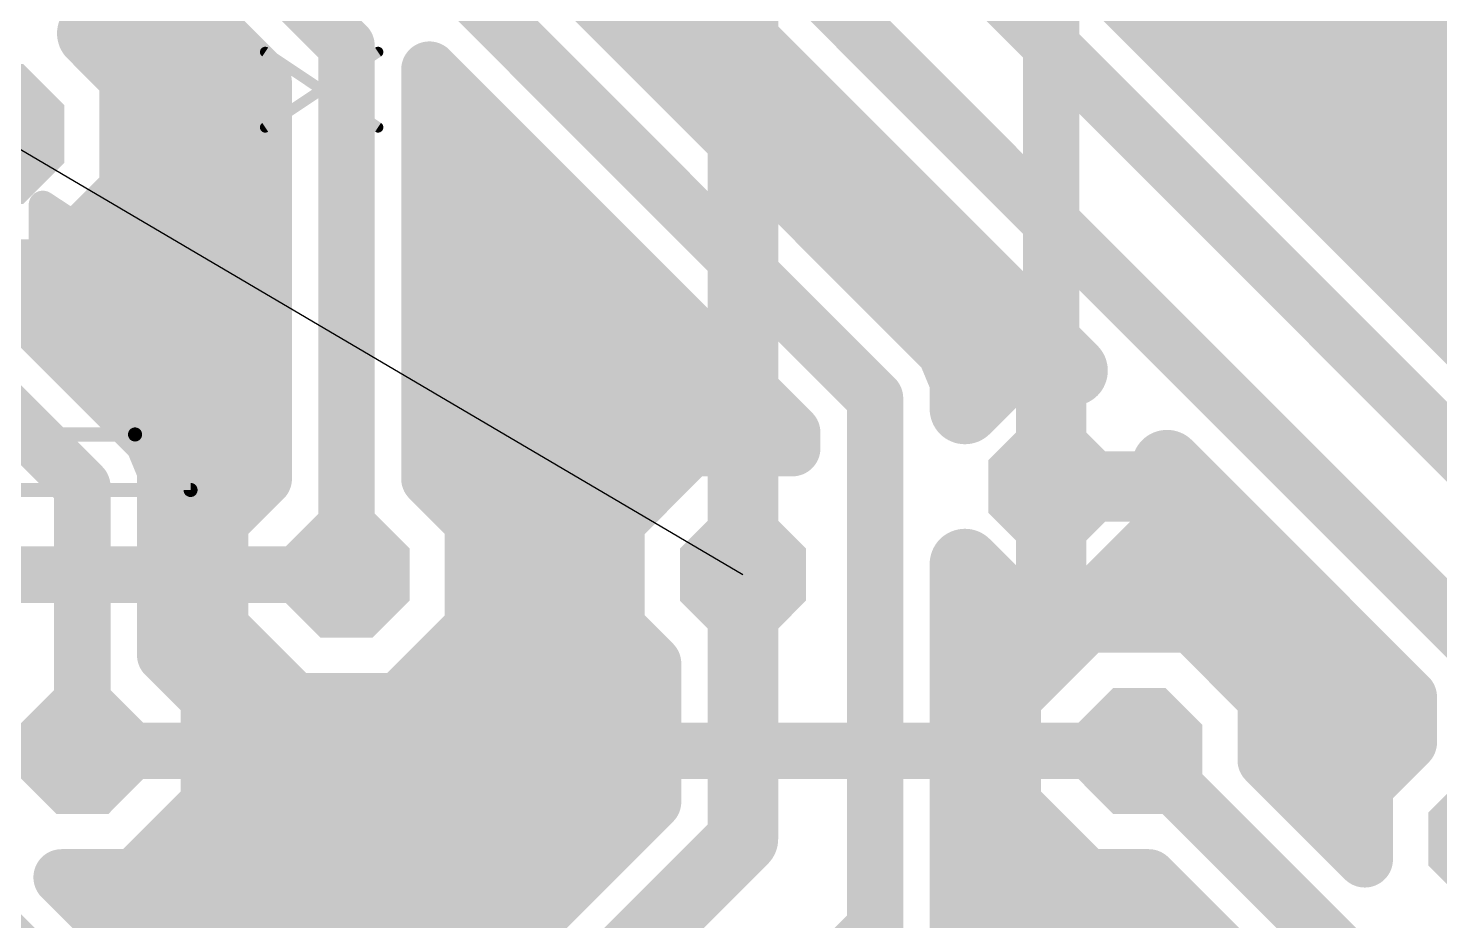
# Model space of a CAD drawing. Extents: x -2.9 to 49.9, y -3.5 to 62.6.
# Drawn here: x 17 to 37.35, y 19.14 to 32 of the extents above; entities that cross this region are included whole.
import ezdxf

# ---------------------------------------------------------------- set-up
doc = ezdxf.new("R2010")
doc.units = 0
for name, color, linetype in [('1', 22, 'CONTINUOUS'), ('16', 175, 'CONTINUOUS'), ('17', 82, 'CONTINUOUS'), ('18', 82, 'CONTINUOUS'), ('19', 53, 'CONTINUOUS'), ('21', 253, 'CONTINUOUS'), ('25', 253, 'CONTINUOUS')]:
    doc.layers.add(name, color=color, linetype=linetype)

# ---------------------------------------------------------------- blocks, each defined once
blk = doc.blocks.new('OCTAGONP')
at = {"const_width": 0.5}
blk.add_lwpolyline([(-0.25, -0.1036), (-0.25, 0.1036), (-0.1036, 0.25), (0.1036, 0.25), (0.25, 0.1036), (0.25, -0.1036), (0.1036, -0.25), (-0.1036, -0.25), (-0.25, -0.1036), (-0.25, 0.1036)], dxfattribs=at)
blk = doc.blocks.new('OCTAGONV')
at = {"const_width": 0.5}
blk.add_lwpolyline([(-0.25, -0.1036), (-0.25, 0.1036), (-0.1036, 0.25), (0.1036, 0.25), (0.25, 0.1036), (0.25, -0.1036), (0.1036, -0.25), (-0.1036, -0.25), (-0.25, -0.1036), (-0.25, 0.1036)], dxfattribs=at)

msp = doc.modelspace()

# ---------------------------------------------------------------- linework, layer by layer
at = {"layer": '1'}
for points, const_width in [([(27.305, 42.545), (27.305, 24.13)], 1.016), ([(31.75, 25.4), (31.75, 34.925)], 0.8128), ([(13.97, 24.13), (21.59, 24.13)], 0.8128), ([(17.78, 21.59), (33.02, 21.59)], 0.8128)]:
    msp.add_lwpolyline(points, dxfattribs=dict(at, const_width=const_width))
for points, const_width in [([(31.5468, 25.4, 1), (31.9532, 25.4)], 0.4064), ([(21.59, 23.9268, 1), (21.59, 24.3332)], 0.4064), ([(27.051, 24.13, 1), (27.559, 24.13)], 0.508), ([(17.78, 21.7932, 1), (17.78, 21.3868)], 0.4064), ([(33.02, 21.3868, 1), (33.02, 21.7932)], 0.4064)]:
    msp.add_lwpolyline(points, format="xyb", dxfattribs=dict(at, const_width=const_width))
at = {"layer": '16'}
for points, const_width in [([(43.18, 20.32), (20.32, 43.18)], 0.8128), ([(38.1, 22.86), (20.32, 40.64)], 0.8128), ([(19.7834, 39.3446), (32.058, 27.07)], 1.016), ([(19.8255, 39.4462), (32.0493, 27.2224)], 0.8128), ([(30.3082, 27.4038), (18.8782, 38.8338)], 1.016), ([(30.2221, 27.3462), (18.7921, 38.7762)], 0.8128), ([(29.21, 26.67), (17.78, 38.1)], 0.8128), ([(21.59, 31.75), (17.78, 35.56)], 0.8128), ([(18.28, 33.228), (20.2946, 31.2134)], 1.016), ([(43.0816, 22.2504), (32.077, 33.255)], 1.016), ([(20.32, 29.845), (17.145, 33.02)], 0.8128), ([(18.28, 32.2868), (18.28, 33.02)], 1.016), ([(18.28, 32.512), (18.996, 32.512)], 1.016), ([(25.2, 32.512), (26.616, 32.512)], 1.016), ([(32.82, 32.512), (47.168, 32.512)], 1.016), ([(33.4832, 32.2862), (33.6174, 32.6103)], 0.8128), ([(17.9228, 31.9296), (18.28, 32.2868)], 1.016), ([(33.1926, 31.9957), (33.4832, 32.2862)], 0.8128), ([(18.534, 31.3184), (17.9228, 31.9296)], 1.016), ([(43.0395, 22.1488), (33.1926, 31.9957)], 0.8128), ([(18.3564, 31.496), (20.012, 31.496)], 1.016), ([(21.59, 30.48), (21.59, 31.75)], 0.8128), ([(25.8691, 31.6992), (27.5725, 31.6992)], 0.8128), ([(26.216, 31.496), (27.632, 31.496)], 1.016), ([(33.4891, 31.6992), (47.2696, 31.6992)], 0.8128), ([(33.836, 31.496), (47.168, 31.496)], 1.016), ([(18.534, 29.6416), (18.534, 31.3184)], 1.016), ([(22.7838, 25.5135), (22.7838, 31.4079)], 0.8128), ([(22.7838, 31.4079), (28.0162, 26.1755)], 0.8128), ([(20.2946, 31.2134), (20.2946, 25.5555)], 1.016), ([(22.8854, 25.5555), (22.8854, 31.1626)], 1.016), ([(22.8854, 31.1626), (27.9146, 26.1334)], 1.016), ([(22.7838, 30.8864), (23.3053, 30.8864)], 0.8128), ([(26.6819, 30.8864), (28.3853, 30.8864)], 0.8128), ([(34.3019, 30.8864), (47.2696, 30.8864)], 0.8128), ([(18.534, 30.48), (20.2946, 30.48)], 1.016), ([(22.8854, 30.48), (23.568, 30.48)], 1.016), ([(27.232, 30.48), (28.648, 30.48)], 1.016), ([(34.852, 30.48), (47.168, 30.48)], 1.016), ([(21.59, 24.13), (21.59, 30.48)], 0.8128), ([(18.4324, 29.6837), (18.4324, 30.0443)], 0.8128), ([(18.4324, 30.0443), (19.6438, 28.8329)], 0.8128), ([(22.7838, 30.0736), (24.1181, 30.0736)], 0.8128), ([(27.4947, 30.0736), (29.1981, 30.0736)], 0.8128), ([(35.1147, 30.0736), (47.2696, 30.0736)], 0.8128), ([(17.3484, 28.456), (18.534, 29.6416)], 1.016), ([(17.3063, 28.5576), (18.4324, 29.6837)], 0.8128), ([(18.3564, 29.464), (20.2946, 29.464)], 1.016), ([(22.8854, 29.464), (24.584, 29.464)], 1.016), ([(28.248, 29.464), (29.664, 29.464)], 1.016), ([(35.868, 29.464), (47.168, 29.464)], 1.016), ([(13.97, 29.21), (17.78, 25.4)], 0.8128), ([(18.0095, 29.2608), (19.2159, 29.2608)], 0.8128), ([(22.7838, 29.2608), (24.9309, 29.2608)], 0.8128), ([(28.3075, 29.2608), (30.0109, 29.2608)], 0.8128), ([(35.9275, 29.2608), (47.2696, 29.2608)], 0.8128), ([(19.6438, 28.8329), (20.0825, 28.6512)], 0.8128), ([(18.4562, 26.4121), (16.3107, 28.5576)], 0.8128), ([(16.3107, 28.5576), (17.3063, 28.5576)], 0.8128), ([(18.5138, 26.4982), (16.556, 28.456)], 1.016), ([(16.556, 28.456), (17.3484, 28.456)], 1.016), ([(16.564, 28.448), (20.2946, 28.448)], 1.016), ([(20.0825, 28.6512), (20.3962, 28.6512)], 0.8128), ([(20.3962, 28.6512), (20.3962, 25.5135)], 0.8128), ([(22.8854, 28.448), (25.6, 28.448)], 1.016), ([(29.264, 28.448), (30.68, 28.448)], 1.016), ([(36.884, 28.448), (47.168, 28.448)], 1.016), ([(16.4203, 28.448), (20.3962, 28.448)], 0.8128), ([(22.7838, 28.448), (25.7437, 28.448)], 0.8128), ([(29.1203, 28.448), (30.8237, 28.448)], 0.8128), ([(36.7403, 28.448), (47.2696, 28.448)], 0.8128), ([(17.2331, 27.6352), (20.3962, 27.6352)], 0.8128), ([(17.58, 27.432), (20.2946, 27.432)], 1.016), ([(22.7838, 27.6352), (26.5565, 27.6352)], 0.8128), ([(22.8854, 27.432), (26.616, 27.432)], 1.016), ([(29.9331, 27.6352), (31.6365, 27.6352)], 0.8128), ([(30.28, 27.432), (31.696, 27.432)], 1.016), ([(30.5054, 26.9277), (30.3082, 27.4038)], 1.016), ([(37.5531, 27.6352), (47.2696, 27.6352)], 0.8128), ([(30.4038, 26.9075), (30.2221, 27.3462)], 0.8128), ([(30.9951, 27.2224), (30.4038, 26.6311)], 0.8128), ([(31.0583, 27.07), (30.5054, 26.5171)], 1.016), ([(31.75, 27.07), (31.0583, 27.07)], 1.016), ([(32.0493, 27.2224), (30.9951, 27.2224)], 0.8128), ([(32.058, 27.07), (31.75, 27.07)], 1.016), ([(31.75, 27.07), (31.75, 25.4)], 1.016), ([(31.75, 25.4), (31.75, 27.07)], 1.016), ([(30.5054, 26.5171), (30.5054, 26.9277)], 1.016), ([(30.4038, 26.6311), (30.4038, 26.9075)], 0.8128), ([(18.0459, 26.8224), (20.3962, 26.8224)], 0.8128), ([(22.7838, 26.8224), (27.3693, 26.8224)], 0.8128), ([(29.21, 25.4), (29.21, 26.67)], 0.8128), ([(30.4038, 26.8224), (30.5951, 26.8224)], 0.8128), ([(18.8782, 26.1338), (18.5138, 26.4982)], 1.016), ([(18.596, 26.416), (20.2946, 26.416)], 1.016), ([(22.8854, 26.416), (27.632, 26.416)], 1.016), ([(31.75, 26.416), (31.75, 26.416)], 1.016), ([(18.7921, 26.0762), (18.4562, 26.4121)], 0.8128), ([(19.0754, 25.6577), (18.8782, 26.1338)], 1.016), ([(18.9738, 25.6375), (18.7921, 26.0762)], 0.8128), ([(26.5081, 26.054), (25.381, 24.9269)], 1.016), ([(27.9146, 26.054), (26.5081, 26.054)], 1.016), ([(27.9146, 26.1334), (27.9146, 26.054)], 1.016), ([(28.0162, 26.1755), (28.0162, 25.9524)], 0.8128), ([(18.8197, 26.0096), (20.3962, 26.0096)], 0.8128), ([(22.7838, 26.0096), (28.0162, 26.0096)], 0.8128), ([(26.5501, 25.9524), (25.4826, 24.8849)], 0.8128), ([(28.0162, 25.9524), (26.5501, 25.9524)], 0.8128), ([(19.0754, 23.0155), (19.0754, 25.6577)], 1.016), ([(20.2946, 25.5555), (19.666, 24.9269)], 1.016), ([(23.514, 24.9269), (22.8854, 25.5555)], 1.016), ([(33.42, 25.4), (33.42, 25.708)], 1.016), ([(33.42, 25.708), (36.8046, 22.3234)], 1.016), ([(33.5724, 24.6451), (33.5724, 25.6993)], 0.8128), ([(33.5724, 25.6993), (36.9062, 22.3655)], 0.8128), ([(18.9738, 22.9735), (18.9738, 25.6375)], 0.8128), ([(19.0754, 25.4), (20.1391, 25.4)], 1.016), ([(20.3962, 25.5135), (19.7676, 24.8849)], 0.8128), ([(23.4124, 24.8849), (22.7838, 25.5135)], 0.8128), ([(23.0409, 25.4), (25.8541, 25.4)], 1.016), ([(31.75, 25.4), (31.75, 25.4)], 1.016), ([(31.75, 23.73), (31.75, 25.4)], 1.016), ([(31.75, 25.4), (31.75, 25.4)], 1.016), ([(31.75, 25.4), (31.75, 23.73)], 1.016), ([(33.42, 25.4), (31.75, 25.4)], 1.016), ([(31.75, 25.4), (31.75, 25.4)], 1.016), ([(31.75, 25.4), (33.42, 25.4)], 1.016), ([(31.75, 25.4), (33.728, 25.4)], 1.016), ([(33.42, 24.7083), (33.42, 25.4)], 1.016), ([(17.78, 25.4), (17.78, 21.59)], 0.8128), ([(29.21, 19.05), (29.21, 25.4)], 0.8128), ([(18.9738, 25.1968), (20.0795, 25.1968)], 0.8128), ([(23.1005, 25.1968), (25.7945, 25.1968)], 0.8128), ([(33.5724, 25.1968), (34.0749, 25.1968)], 0.8128), ([(19.666, 24.9269), (19.666, 23.3331)], 1.016), ([(19.7676, 24.8849), (19.7676, 23.3751)], 0.8128), ([(23.514, 23.3331), (23.514, 24.9269)], 1.016), ([(23.4124, 23.3751), (23.4124, 24.8849)], 0.8128), ([(25.381, 24.9269), (25.381, 23.3331)], 1.016), ([(25.4826, 24.8849), (25.4826, 23.3751)], 0.8128), ([(32.4417, 23.73), (33.42, 24.7083)], 1.016), ([(32.5049, 23.5776), (33.5724, 24.6451)], 0.8128), ([(19.0754, 24.384), (19.666, 24.384)], 1.016), ([(23.514, 24.384), (25.381, 24.384)], 1.016), ([(31.75, 24.384), (31.75, 24.384)], 1.016), ([(33.0957, 24.384), (34.744, 24.384)], 1.016), ([(18.9738, 24.384), (19.7676, 24.384)], 0.8128), ([(23.4124, 24.384), (25.4826, 24.384)], 0.8128), ([(27.305, 24.13), (27.305, 20.32)], 1.016), ([(30.5054, 18.7923), (30.5054, 24.2829)], 1.016), ([(30.5054, 24.2829), (31.0583, 23.73)], 1.016), ([(33.3113, 24.384), (34.8877, 24.384)], 0.8128), ([(30.4038, 18.8125), (30.4038, 24.1689)], 0.8128), ([(30.4038, 24.1689), (30.9951, 23.5776)], 0.8128), ([(31.0583, 23.73), (31.75, 23.73)], 1.016), ([(31.75, 23.73), (32.4417, 23.73)], 1.016), ([(32.2231, 23.514), (31.096, 22.3869)], 1.016), ([(33.8169, 23.514), (32.2231, 23.514)], 1.016), ([(34.944, 22.3869), (33.8169, 23.514)], 1.016), ([(18.9738, 23.5712), (19.7676, 23.5712)], 0.8128), ([(19.0754, 23.368), (19.666, 23.368)], 1.016), ([(19.666, 23.3331), (20.7931, 22.206)], 1.016), ([(22.3869, 22.206), (23.514, 23.3331)], 1.016), ([(23.4124, 23.5712), (25.4826, 23.5712)], 0.8128), ([(23.514, 23.368), (25.381, 23.368)], 1.016), ([(25.381, 23.3331), (25.908, 22.8061)], 1.016), ([(30.4038, 23.5712), (35.7005, 23.5712)], 0.8128), ([(30.5054, 23.368), (32.0771, 23.368)], 1.016), ([(30.9951, 23.5776), (32.5049, 23.5776)], 0.8128), ([(32.2651, 23.4124), (31.1976, 22.3449)], 0.8128), ([(33.7749, 23.4124), (32.2651, 23.4124)], 0.8128), ([(34.8424, 22.3449), (33.7749, 23.4124)], 0.8128), ([(33.9629, 23.368), (35.76, 23.368)], 1.016), ([(19.7676, 23.3751), (20.8351, 22.3076)], 0.8128), ([(22.3449, 22.3076), (23.4124, 23.3751)], 0.8128), ([(25.4826, 23.3751), (26.0096, 22.8481)], 0.8128), ([(19.704, 22.3869), (19.0754, 23.0155)], 1.016), ([(19.6024, 22.3449), (18.9738, 22.9735)], 0.8128), ([(25.908, 22.8061), (25.908, 20.8987)], 1.016), ([(26.0096, 22.8481), (26.0096, 20.8566)], 0.8128), ([(19.1889, 22.7584), (20.3843, 22.7584)], 0.8128), ([(22.7957, 22.7584), (26.0096, 22.7584)], 0.8128), ([(30.4038, 22.7584), (31.6111, 22.7584)], 0.8128), ([(34.4289, 22.7584), (36.5133, 22.7584)], 0.8128), ([(19.704, 20.7931), (19.704, 22.3869)], 1.016), ([(19.704, 22.352), (20.6471, 22.352)], 1.016), ([(22.5329, 22.352), (25.908, 22.352)], 1.016), ([(30.5054, 22.352), (31.096, 22.352)], 1.016), ([(31.096, 22.3869), (31.096, 20.7931)], 1.016), ([(34.944, 21.498), (34.944, 22.3869)], 1.016), ([(34.944, 22.352), (36.776, 22.352)], 1.016), ([(36.8046, 22.3234), (36.8046, 21.7546)], 1.016), ([(19.6024, 20.8351), (19.6024, 22.3449)], 0.8128), ([(20.7931, 22.206), (22.3869, 22.206)], 1.016), ([(20.8351, 22.3076), (22.3449, 22.3076)], 0.8128), ([(31.1976, 22.3449), (31.1976, 20.8351)], 0.8128), ([(34.8424, 21.4559), (34.8424, 22.3449)], 0.8128), ([(36.9062, 22.3655), (36.9062, 21.7125)], 0.8128), ([(19.6024, 21.9456), (26.0096, 21.9456)], 0.8128), ([(30.4038, 21.9456), (31.1976, 21.9456)], 0.8128), ([(34.8424, 21.9456), (36.9062, 21.9456)], 0.8128), ([(36.8046, 21.7546), (36.1696, 21.1196)], 1.016), ([(33.02, 21.59), (38.1, 16.51)], 0.8128), ([(36.1696, 20.2724), (34.944, 21.498)], 1.016), ([(36.9062, 21.7125), (36.2712, 21.0775)], 0.8128), ([(19.704, 21.336), (25.908, 21.336)], 1.016), ([(30.5054, 21.336), (31.096, 21.336)], 1.016), ([(36.2712, 20.0271), (34.8424, 21.4559)], 0.8128), ([(35.106, 21.336), (36.386, 21.336)], 1.016), ([(36.1696, 21.1196), (36.1696, 20.2724)], 1.016), ([(19.6024, 21.1328), (26.0096, 21.1328)], 0.8128), ([(25.908, 20.8987), (22.9163, 17.907)], 1.016), ([(30.4038, 21.1328), (31.1976, 21.1328)], 0.8128), ([(35.1655, 21.1328), (36.3265, 21.1328)], 0.8128), ([(36.2712, 21.0775), (36.2712, 20.0271)], 0.8128), ([(18.5769, 19.666), (19.704, 20.7931)], 1.016), ([(18.5349, 19.7676), (19.6024, 20.8351)], 0.8128), ([(26.0096, 20.8566), (22.9584, 17.8054)], 0.8128), ([(31.096, 20.7931), (32.2231, 19.666)], 1.016), ([(31.1976, 20.8351), (32.2651, 19.7676)], 0.8128), ([(19.2309, 20.32), (25.3293, 20.32)], 1.016), ([(27.305, 20.32), (22.86, 15.875)], 1.016), ([(30.5054, 20.32), (31.5691, 20.32)], 1.016), ([(36.122, 20.32), (36.1696, 20.32)], 1.016), ([(17.78, 17.78), (15.24, 20.32)], 0.8128), ([(19.0873, 20.32), (25.473, 20.32)], 0.8128), ([(30.4038, 20.32), (31.7127, 20.32)], 0.8128), ([(35.9783, 20.32), (36.2712, 20.32)], 0.8128), ([(18.7921, 18.4562), (17.4807, 19.7676)], 0.8128), ([(17.4807, 19.7676), (18.5349, 19.7676)], 0.8128), ([(18.5138, 18.8782), (17.726, 19.666)], 1.016), ([(17.726, 19.666), (18.5769, 19.666)], 1.016), ([(32.2231, 19.666), (33.112, 19.666)], 1.016), ([(32.2651, 19.7676), (33.1541, 19.7676)], 0.8128), ([(33.112, 19.666), (36.1962, 16.5818)], 1.016), ([(33.1541, 19.7676), (36.3399, 16.5818)], 0.8128), ([(17.7411, 19.5072), (24.6602, 19.5072)], 0.8128), ([(18.088, 19.304), (24.3133, 19.304)], 1.016), ([(30.4038, 19.5072), (33.4145, 19.5072)], 0.8128), ([(30.5054, 19.304), (33.474, 19.304)], 1.016), ([(18.8782, 18.5138), (18.5138, 18.8782)], 1.016), ([(18.5138, 18.8782), (18.5138, 18.8782)], 1.016), ([(27.305, 17.145), (29.21, 19.05)], 0.8128), ([(30.3082, 18.3162), (30.5054, 18.7923)], 1.016), ([(30.2221, 18.3738), (30.4038, 18.8125)], 0.8128)]:
    msp.add_lwpolyline(points, dxfattribs=dict(at, const_width=const_width))
for points, const_width in [([(18.28, 32.766, 1), (18.28, 32.258)], 0.508), ([(18.996, 32.258, 1), (18.996, 32.766)], 0.508), ([(25.2, 32.766, 1), (25.2, 32.258)], 0.508), ([(26.616, 32.258, 1), (26.616, 32.766)], 0.508), ([(32.82, 32.766, 1), (32.82, 32.258)], 0.508), ([(18.4596, 32.1072, 1), (18.1004, 32.4664)], 0.508), ([(33.2955, 32.364, 1), (33.6709, 32.2085)], 0.4064), ([(33.6269, 32.1425, 1), (33.3395, 32.4299)], 0.4064), ([(18.1024, 32.1092, 1), (17.7432, 31.75)], 0.508), ([(17.7432, 32.1092, 1), (18.1024, 31.75)], 0.508), ([(18.026, 32.2868, 1), (18.534, 32.2868)], 0.508), ([(33.3363, 32.1393, 1), (33.0489, 31.852)], 0.4064), ([(33.0489, 32.1393, 1), (33.3363, 31.852)], 0.4064), ([(18.3564, 31.75, 1), (18.3564, 31.242)], 0.508), ([(20.012, 31.242, 1), (20.012, 31.75)], 0.508), ([(21.7932, 31.75, 1), (21.3868, 31.75)], 0.4064), ([(21.4463, 31.6063, 1), (21.7337, 31.8937)], 0.4064), ([(25.8691, 31.9024, 1), (25.8691, 31.496)], 0.4064), ([(26.216, 31.75, 1), (26.216, 31.242)], 0.508), ([(27.5725, 31.496, 1), (27.5725, 31.9024)], 0.4064), ([(27.632, 31.242, 1), (27.632, 31.75)], 0.508), ([(33.4891, 31.9024, 1), (33.4891, 31.496)], 0.4064), ([(33.836, 31.75, 1), (33.836, 31.242)], 0.508), ([(18.788, 31.3184, 1), (18.28, 31.3184)], 0.508), ([(18.3544, 31.1388, 1), (18.7136, 31.498)], 0.508), ([(22.987, 31.4079, 1), (22.5806, 31.4079)], 0.4064), ([(22.9275, 31.5516, 1), (22.6401, 31.2642)], 0.4064), ([(20.5486, 31.2134, 1), (20.0406, 31.2134)], 0.508), ([(20.115, 31.0338, 1), (20.4742, 31.393)], 0.508), ([(23.1394, 31.1626, 1), (22.6314, 31.1626)], 0.508), ([(23.065, 31.3422, 1), (22.7058, 30.983)], 0.508), ([(22.7838, 31.0896, 1), (22.7838, 30.6832)], 0.4064), ([(23.3053, 30.6832, 1), (23.3053, 31.0896)], 0.4064), ([(26.6819, 31.0896, 1), (26.6819, 30.6832)], 0.4064), ([(28.3853, 30.6832, 1), (28.3853, 31.0896)], 0.4064), ([(34.3019, 31.0896, 1), (34.3019, 30.6832)], 0.4064), ([(18.534, 30.734, 1), (18.534, 30.226)], 0.508), ([(20.2946, 30.226, 1), (20.2946, 30.734)], 0.508), ([(22.8854, 30.734, 1), (22.8854, 30.226)], 0.508), ([(23.568, 30.226, 1), (23.568, 30.734)], 0.508), ([(27.232, 30.734, 1), (27.232, 30.226)], 0.508), ([(28.648, 30.226, 1), (28.648, 30.734)], 0.508), ([(34.852, 30.734, 1), (34.852, 30.226)], 0.508), ([(21.7932, 30.48, 1), (21.3868, 30.48)], 0.4064), ([(21.3868, 30.48, 1), (21.7932, 30.48)], 0.4064), ([(18.6356, 30.0443, 1), (18.2292, 30.0443)], 0.4064), ([(18.5761, 30.188, 1), (18.2887, 29.9006)], 0.4064), ([(22.7838, 30.2768, 1), (22.7838, 29.8704)], 0.4064), ([(24.1181, 29.8704, 1), (24.1181, 30.2768)], 0.4064), ([(27.4947, 30.2768, 1), (27.4947, 29.8704)], 0.4064), ([(29.1981, 29.8704, 1), (29.1981, 30.2768)], 0.4064), ([(35.1147, 30.2768, 1), (35.1147, 29.8704)], 0.4064), ([(18.7136, 29.462, 1), (18.3544, 29.8212)], 0.508), ([(20.1763, 29.7013, 1), (20.4637, 29.9887)], 0.4064), ([(18.3564, 29.718, 1), (18.3564, 29.21)], 0.508), ([(18.5761, 29.54, 1), (18.2887, 29.8274)], 0.4064), ([(20.2946, 29.21, 1), (20.2946, 29.718)], 0.508), ([(22.8854, 29.718, 1), (22.8854, 29.21)], 0.508), ([(24.584, 29.21, 1), (24.584, 29.718)], 0.508), ([(28.248, 29.718, 1), (28.248, 29.21)], 0.508), ([(29.664, 29.21, 1), (29.664, 29.718)], 0.508), ([(35.868, 29.718, 1), (35.868, 29.21)], 0.508), ([(18.28, 29.6416, 1), (18.788, 29.6416)], 0.508), ([(18.2292, 29.6837, 1), (18.6356, 29.6837)], 0.4064), ([(18.0095, 29.464, 1), (18.0095, 29.0576)], 0.4064), ([(19.2159, 29.0576, 1), (19.2159, 29.464)], 0.4064), ([(22.7838, 29.464, 1), (22.7838, 29.0576)], 0.4064), ([(24.9309, 29.0576, 1), (24.9309, 29.464)], 0.4064), ([(28.3075, 29.464, 1), (28.3075, 29.0576)], 0.4064), ([(30.0109, 29.0576, 1), (30.0109, 29.464)], 0.4064), ([(35.9275, 29.464, 1), (35.9275, 29.0576)], 0.4064), ([(19.7215, 29.0207, 1), (19.566, 28.6452)], 0.4064), ([(19.5001, 28.6893, 1), (19.7874, 28.9766)], 0.4064), ([(17.1626, 28.7013, 1), (17.45, 28.4139)], 0.4064), ([(17.3484, 28.202, 1), (17.3484, 28.71)], 0.508), ([(17.3063, 28.3544, 1), (17.3063, 28.7608)], 0.4064), ([(20.0825, 28.8544, 1), (20.0825, 28.448)], 0.4064), ([(20.0048, 28.4635, 1), (20.1603, 28.8389)], 0.4064), ([(20.5994, 28.6512, 1), (20.193, 28.6512)], 0.4064), ([(20.2946, 28.194, 1), (20.2946, 28.702)], 0.508), ([(20.3962, 28.448, 1), (20.3962, 28.8544)], 0.4064), ([(22.8854, 28.702, 1), (22.8854, 28.194)], 0.508), ([(25.6, 28.194, 1), (25.6, 28.702)], 0.508), ([(29.264, 28.702, 1), (29.264, 28.194)], 0.508), ([(30.68, 28.194, 1), (30.68, 28.702)], 0.508), ([(36.884, 28.702, 1), (36.884, 28.194)], 0.508), ([(17.1688, 28.6356, 1), (17.528, 28.2764)], 0.508), ([(20.3962, 28.2448, 1), (20.3962, 28.6512)], 0.4064), ([(22.7838, 28.6512, 1), (22.7838, 28.2448)], 0.4064), ([(25.7437, 28.2448, 1), (25.7437, 28.6512)], 0.4064), ([(29.1203, 28.6512, 1), (29.1203, 28.2448)], 0.4064), ([(30.8237, 28.2448, 1), (30.8237, 28.6512)], 0.4064), ([(36.7403, 28.6512, 1), (36.7403, 28.2448)], 0.4064), ([(17.2331, 27.8384, 1), (17.2331, 27.432)], 0.4064), ([(17.58, 27.686, 1), (17.58, 27.178)], 0.508), ([(20.2946, 27.178, 1), (20.2946, 27.686)], 0.508), ([(20.3962, 27.432, 1), (20.3962, 27.8384)], 0.4064), ([(22.7838, 27.8384, 1), (22.7838, 27.432)], 0.4064), ([(22.8854, 27.686, 1), (22.8854, 27.178)], 0.508), ([(26.5565, 27.432, 1), (26.5565, 27.8384)], 0.4064), ([(26.616, 27.178, 1), (26.616, 27.686)], 0.508), ([(29.9331, 27.8384, 1), (29.9331, 27.432)], 0.4064), ([(30.28, 27.686, 1), (30.28, 27.178)], 0.508), ([(30.5428, 27.501, 1), (30.0735, 27.3066)], 0.508), ([(31.6365, 27.432, 1), (31.6365, 27.8384)], 0.4064), ([(31.696, 27.178, 1), (31.696, 27.686)], 0.508), ([(37.5531, 27.8384, 1), (37.5531, 27.432)], 0.4064), ([(30.4098, 27.424, 1), (30.0343, 27.2685)], 0.4064), ([(30.1286, 27.2242, 1), (30.4878, 27.5834)], 0.508), ([(30.0784, 27.2025, 1), (30.3657, 27.4899)], 0.4064), ([(31.0583, 27.324, 1), (31.0583, 26.816)], 0.508), ([(30.9951, 27.4256, 1), (30.9951, 27.0192)], 0.4064), ([(31.2379, 26.8904, 1), (30.8787, 27.2496)], 0.508), ([(31.1388, 27.0787, 1), (30.8515, 27.3661)], 0.4064), ([(31.75, 27.324, 1), (31.75, 26.816)], 0.508), ([(32.004, 27.07, 1), (31.496, 27.07)], 0.508), ([(32.004, 27.07, 1), (31.496, 27.07)], 0.508), ([(31.75, 26.816, 1), (31.75, 27.324)], 0.508), ([(31.8784, 26.8904, 1), (32.2376, 27.2496)], 0.508), ([(31.9056, 27.0787, 1), (32.193, 27.3661)], 0.4064), ([(32.058, 26.816, 1), (32.058, 27.324)], 0.508), ([(32.0493, 27.0192, 1), (32.0493, 27.4256)], 0.4064), ([(30.7594, 26.9277, 1), (30.2514, 26.9277)], 0.508), ([(30.607, 26.9075, 1), (30.2006, 26.9075)], 0.4064), ([(30.2707, 26.8305, 1), (30.7401, 27.0249)], 0.508), ([(18.0459, 27.0256, 1), (18.0459, 26.6192)], 0.4064), ([(20.3962, 26.6192, 1), (20.3962, 27.0256)], 0.4064), ([(22.7838, 27.0256, 1), (22.7838, 26.6192)], 0.4064), ([(27.3693, 26.6192, 1), (27.3693, 27.0256)], 0.4064), ([(29.4132, 26.67, 1), (29.0068, 26.67)], 0.4064), ([(30.4038, 27.0256, 1), (30.4038, 26.6192)], 0.4064), ([(30.2161, 26.8297, 1), (30.5915, 26.9852)], 0.4064), ([(30.5951, 26.6192, 1), (30.5951, 27.0256)], 0.4064), ([(18.6934, 26.6778, 1), (18.3342, 26.3186)], 0.508), ([(18.3342, 26.3186, 1), (18.6934, 26.6778)], 0.508), ([(18.596, 26.67, 1), (18.596, 26.162)], 0.508), ([(20.2946, 26.162, 1), (20.2946, 26.67)], 0.508), ([(22.8854, 26.67, 1), (22.8854, 26.162)], 0.508), ([(27.632, 26.162, 1), (27.632, 26.67)], 0.508), ([(29.0663, 26.5263, 1), (29.3537, 26.8137)], 0.4064), ([(30.2601, 26.7747, 1), (30.5475, 26.4874)], 0.4064), ([(30.3258, 26.6967, 1), (30.685, 26.3375)], 0.508), ([(31.75, 26.67, 1), (31.75, 26.162)], 0.508), ([(31.75, 26.162, 1), (31.75, 26.67)], 0.508), ([(18.5999, 26.5557, 1), (18.3125, 26.2684)], 0.4064), ([(18.3125, 26.2684, 1), (18.5999, 26.5557)], 0.4064), ([(30.2006, 26.6311, 1), (30.607, 26.6311)], 0.4064), ([(30.2514, 26.5171, 1), (30.7594, 26.5171)], 0.508), ([(19.1128, 26.231, 1), (18.6435, 26.0366)], 0.508), ([(18.9798, 26.154, 1), (18.6043, 25.9985)], 0.4064), ([(18.6986, 25.9542, 1), (19.0578, 26.3134)], 0.508), ([(26.5081, 26.308, 1), (26.5081, 25.8)], 0.508), ([(26.6877, 25.8744, 1), (26.3284, 26.2336)], 0.508), ([(28.1686, 26.1334, 1), (27.6606, 26.1334)], 0.508), ([(27.735, 25.9538, 1), (28.0942, 26.313)], 0.508), ([(28.2194, 26.1755, 1), (27.813, 26.1755)], 0.4064), ([(27.9146, 25.8, 1), (27.9146, 26.308)], 0.508), ([(27.8725, 26.0318, 1), (28.1599, 26.3192)], 0.4064), ([(18.8197, 26.2128, 1), (18.8197, 25.8064)], 0.4064), ([(18.6484, 25.9325, 1), (18.9357, 26.2199)], 0.4064), ([(20.3962, 25.8064, 1), (20.3962, 26.2128)], 0.4064), ([(22.7838, 26.2128, 1), (22.7838, 25.8064)], 0.4064), ([(26.5501, 26.1556, 1), (26.5501, 25.7492)], 0.4064), ([(26.6938, 25.8087, 1), (26.4065, 26.0961)], 0.4064), ([(27.6606, 26.054, 1), (28.1686, 26.054)], 0.508), ([(28.0162, 25.8064, 1), (28.0162, 26.2128)], 0.4064), ([(28.0162, 25.7492, 1), (28.0162, 26.1556)], 0.4064), ([(19.3294, 25.6577, 1), (18.8214, 25.6577)], 0.508), ([(20.4742, 25.3759, 1), (20.115, 25.7351)], 0.508), ([(23.065, 25.7351, 1), (22.7058, 25.3759)], 0.508), ([(27.813, 25.9524, 1), (28.2194, 25.9524)], 0.4064), ([(33.674, 25.708, 1), (33.166, 25.708)], 0.508), ([(33.5996, 25.8876, 1), (33.2404, 25.5284)], 0.508), ([(33.7756, 25.6993, 1), (33.3692, 25.6993)], 0.4064), ([(33.7161, 25.843, 1), (33.4287, 25.5556)], 0.4064), ([(19.177, 25.6375, 1), (18.7706, 25.6375)], 0.4064), ([(19.0754, 25.654, 1), (19.0754, 25.146)], 0.508), ([(18.7861, 25.5597, 1), (19.1615, 25.7152)], 0.4064), ([(18.8407, 25.5605, 1), (19.3101, 25.7549)], 0.508), ([(20.1391, 25.146, 1), (20.1391, 25.654)], 0.508), ([(20.5399, 25.3698, 1), (20.2525, 25.6571)], 0.4064), ([(22.9275, 25.6571, 1), (22.6401, 25.3698)], 0.4064), ([(23.0409, 25.654, 1), (23.0409, 25.146)], 0.508), ([(25.8541, 25.146, 1), (25.8541, 25.654)], 0.508), ([(31.75, 25.654, 1), (31.75, 25.146)], 0.508), ([(32.004, 25.4, 1), (31.496, 25.4)], 0.508), ([(31.75, 25.654, 1), (31.75, 25.146)], 0.508), ([(32.004, 25.4, 1), (31.496, 25.4)], 0.508), ([(31.75, 25.654, 1), (31.75, 25.146)], 0.508), ([(32.004, 25.4, 1), (31.496, 25.4)], 0.508), ([(31.75, 25.654, 1), (31.75, 25.146)], 0.508), ([(31.75, 25.654, 1), (31.75, 25.146)], 0.508), ([(31.75, 25.146, 1), (31.75, 25.654)], 0.508), ([(31.75, 25.146, 1), (31.75, 25.654)], 0.508), ([(33.674, 25.4, 1), (33.166, 25.4)], 0.508), ([(33.42, 25.146, 1), (33.42, 25.654)], 0.508), ([(33.42, 25.146, 1), (33.42, 25.654)], 0.508), ([(33.728, 25.146, 1), (33.728, 25.654)], 0.508), ([(17.9832, 25.4, 1), (17.5768, 25.4)], 0.4064), ([(17.6363, 25.2563, 1), (17.9237, 25.5437)], 0.4064), ([(20.0406, 25.5555, 1), (20.5486, 25.5555)], 0.508), ([(20.193, 25.5135, 1), (20.5994, 25.5135)], 0.4064), ([(22.6314, 25.5555, 1), (23.1394, 25.5555)], 0.508), ([(22.5806, 25.5135, 1), (22.987, 25.5135)], 0.4064), ([(29.4132, 25.4, 1), (29.0068, 25.4)], 0.4064), ([(31.496, 25.4, 1), (32.004, 25.4)], 0.508), ([(31.496, 25.4, 1), (32.004, 25.4)], 0.508), ([(31.496, 25.4, 1), (32.004, 25.4)], 0.508), ([(33.166, 25.4, 1), (33.674, 25.4)], 0.508), ([(18.9738, 25.4, 1), (18.9738, 24.9936)], 0.4064), ([(20.0795, 24.9936, 1), (20.0795, 25.4)], 0.4064), ([(23.1005, 25.4, 1), (23.1005, 24.9936)], 0.4064), ([(25.7945, 24.9936, 1), (25.7945, 25.4)], 0.4064), ([(29.0068, 25.4, 1), (29.4132, 25.4)], 0.4064), ([(33.5724, 25.4, 1), (33.5724, 24.9936)], 0.4064), ([(34.0749, 24.9936, 1), (34.0749, 25.4)], 0.4064), ([(19.92, 24.9269, 1), (19.412, 24.9269)], 0.508), ([(19.4864, 25.1065, 1), (19.8456, 24.7473)], 0.508), ([(19.9708, 24.8849, 1), (19.5644, 24.8849)], 0.4064), ([(23.768, 24.9269, 1), (23.26, 24.9269)], 0.508), ([(23.6156, 24.8849, 1), (23.2092, 24.8849)], 0.4064), ([(23.3344, 24.7473, 1), (23.6936, 25.1065)], 0.508), ([(25.635, 24.9269, 1), (25.127, 24.9269)], 0.508), ([(25.2014, 25.1065, 1), (25.5606, 24.7473)], 0.508), ([(25.6858, 24.8849, 1), (25.2794, 24.8849)], 0.4064), ([(19.6239, 25.0285, 1), (19.9113, 24.7412)], 0.4064), ([(23.2687, 24.7412, 1), (23.5561, 25.0285)], 0.4064), ([(25.3389, 25.0285, 1), (25.6263, 24.7412)], 0.4064), ([(33.5996, 24.5287, 1), (33.2404, 24.8879)], 0.508), ([(33.7161, 24.5015, 1), (33.4287, 24.7888)], 0.4064), ([(19.0754, 24.638, 1), (19.0754, 24.13)], 0.508), ([(19.666, 24.13, 1), (19.666, 24.638)], 0.508), ([(23.514, 24.638, 1), (23.514, 24.13)], 0.508), ([(25.381, 24.13, 1), (25.381, 24.638)], 0.508), ([(31.75, 24.638, 1), (31.75, 24.13)], 0.508), ([(31.75, 24.13, 1), (31.75, 24.638)], 0.508), ([(33.0957, 24.638, 1), (33.0957, 24.13)], 0.508), ([(33.166, 24.7083, 1), (33.674, 24.7083)], 0.508), ([(33.3692, 24.6451, 1), (33.7756, 24.6451)], 0.4064), ([(34.744, 24.13, 1), (34.744, 24.638)], 0.508), ([(18.9738, 24.5872, 1), (18.9738, 24.1808)], 0.4064), ([(19.7676, 24.1808, 1), (19.7676, 24.5872)], 0.4064), ([(23.4124, 24.5872, 1), (23.4124, 24.1808)], 0.4064), ([(25.4826, 24.1808, 1), (25.4826, 24.5872)], 0.4064), ([(27.559, 24.13, 1), (27.051, 24.13)], 0.508), ([(30.7594, 24.2829, 1), (30.2514, 24.2829)], 0.508), ([(30.685, 24.4625, 1), (30.3258, 24.1033)], 0.508), ([(33.3113, 24.5872, 1), (33.3113, 24.1808)], 0.4064), ([(34.8877, 24.1808, 1), (34.8877, 24.5872)], 0.4064), ([(30.607, 24.1689, 1), (30.2006, 24.1689)], 0.4064), ([(30.5475, 24.3126, 1), (30.2601, 24.0253)], 0.4064), ([(21.3868, 24.13, 1), (21.7932, 24.13)], 0.4064), ([(31.0583, 23.984, 1), (31.0583, 23.476)], 0.508), ([(31.75, 23.984, 1), (31.75, 23.476)], 0.508), ([(31.75, 23.476, 1), (31.75, 23.984)], 0.508), ([(32.4417, 23.476, 1), (32.4417, 23.984)], 0.508), ([(30.8787, 23.5504, 1), (31.2379, 23.9096)], 0.508), ([(32.2231, 23.768, 1), (32.2231, 23.26)], 0.508), ([(32.4027, 23.3344, 1), (32.0434, 23.6936)], 0.508), ([(32.2621, 23.9096, 1), (32.6213, 23.5504)], 0.508), ([(33.9965, 23.6936, 1), (33.6373, 23.3344)], 0.508), ([(33.8169, 23.26, 1), (33.8169, 23.768)], 0.508), ([(18.9738, 23.7744, 1), (18.9738, 23.368)], 0.4064), ([(19.0754, 23.622, 1), (19.0754, 23.114)], 0.508), ([(19.8456, 23.5127, 1), (19.4864, 23.1534)], 0.508), ([(19.666, 23.114, 1), (19.666, 23.622)], 0.508), ([(19.7676, 23.368, 1), (19.7676, 23.7744)], 0.4064), ([(23.4124, 23.7744, 1), (23.4124, 23.368)], 0.4064), ([(23.514, 23.622, 1), (23.514, 23.114)], 0.508), ([(23.6936, 23.1534, 1), (23.3344, 23.5127)], 0.508), ([(25.5606, 23.5127, 1), (25.2014, 23.1534)], 0.508), ([(25.381, 23.114, 1), (25.381, 23.622)], 0.508), ([(25.4826, 23.368, 1), (25.4826, 23.7744)], 0.4064), ([(30.4038, 23.7744, 1), (30.4038, 23.368)], 0.4064), ([(30.5054, 23.622, 1), (30.5054, 23.114)], 0.508), ([(30.9951, 23.7808, 1), (30.9951, 23.3744)], 0.4064), ([(30.8515, 23.4339, 1), (31.1388, 23.7213)], 0.4064), ([(31.496, 23.73, 1), (32.004, 23.73)], 0.508), ([(31.496, 23.73, 1), (32.004, 23.73)], 0.508), ([(32.0771, 23.114, 1), (32.0771, 23.622)], 0.508), ([(32.2651, 23.6156, 1), (32.2651, 23.2092)], 0.4064), ([(32.4088, 23.2687, 1), (32.1215, 23.5561)], 0.4064), ([(32.3612, 23.7213, 1), (32.6485, 23.4339)], 0.4064), ([(32.5049, 23.3744, 1), (32.5049, 23.7808)], 0.4064), ([(33.9185, 23.5561, 1), (33.6312, 23.2687)], 0.4064), ([(33.9629, 23.622, 1), (33.9629, 23.114)], 0.508), ([(33.7749, 23.2092, 1), (33.7749, 23.6156)], 0.4064), ([(35.7005, 23.368, 1), (35.7005, 23.7744)], 0.4064), ([(35.76, 23.114, 1), (35.76, 23.622)], 0.508), ([(19.9113, 23.5188, 1), (19.6239, 23.2315)], 0.4064), ([(23.5561, 23.2315, 1), (23.2687, 23.5188)], 0.4064), ([(25.6263, 23.5188, 1), (25.3389, 23.2315)], 0.4064), ([(19.255, 23.1951, 1), (18.8958, 22.8359)], 0.508), ([(19.412, 23.3331, 1), (19.92, 23.3331)], 0.508), ([(19.5644, 23.3751, 1), (19.9708, 23.3751)], 0.4064), ([(23.26, 23.3331, 1), (23.768, 23.3331)], 0.508), ([(23.2092, 23.3751, 1), (23.6156, 23.3751)], 0.4064), ([(25.127, 23.3331, 1), (25.635, 23.3331)], 0.508), ([(25.2794, 23.3751, 1), (25.6858, 23.3751)], 0.4064), ([(19.1175, 23.1171, 1), (18.8301, 22.8298)], 0.4064), ([(18.8214, 23.0155, 1), (19.3294, 23.0155)], 0.508), ([(26.162, 22.8061, 1), (25.654, 22.8061)], 0.508), ([(25.7284, 22.6264, 1), (26.0876, 22.9857)], 0.508), ([(26.2128, 22.8481, 1), (25.8064, 22.8481)], 0.4064), ([(18.7706, 22.9735, 1), (19.177, 22.9735)], 0.4064), ([(19.1889, 22.9616, 1), (19.1889, 22.5552)], 0.4064), ([(20.3843, 22.5552, 1), (20.3843, 22.9616)], 0.4064), ([(22.7957, 22.9616, 1), (22.7957, 22.5552)], 0.4064), ([(25.8659, 22.7045, 1), (26.1533, 22.9918)], 0.4064), ([(26.0096, 22.5552, 1), (26.0096, 22.9616)], 0.4064), ([(30.4038, 22.9616, 1), (30.4038, 22.5552)], 0.4064), ([(31.6111, 22.5552, 1), (31.6111, 22.9616)], 0.4064), ([(34.4289, 22.9616, 1), (34.4289, 22.5552)], 0.4064), ([(36.5133, 22.5552, 1), (36.5133, 22.9616)], 0.4064), ([(19.958, 22.3869, 1), (19.45, 22.3869)], 0.508), ([(19.704, 22.606, 1), (19.704, 22.098)], 0.508), ([(19.5244, 22.2073, 1), (19.8836, 22.5665)], 0.508), ([(20.6471, 22.098, 1), (20.6471, 22.606)], 0.508), ([(22.5329, 22.606, 1), (22.5329, 22.098)], 0.508), ([(25.908, 22.098, 1), (25.908, 22.606)], 0.508), ([(30.5054, 22.606, 1), (30.5054, 22.098)], 0.508), ([(31.35, 22.3869, 1), (30.842, 22.3869)], 0.508), ([(30.9164, 22.5665, 1), (31.2756, 22.2073)], 0.508), ([(31.096, 22.098, 1), (31.096, 22.606)], 0.508), ([(35.198, 22.3869, 1), (34.69, 22.3869)], 0.508), ([(34.944, 22.606, 1), (34.944, 22.098)], 0.508), ([(34.7644, 22.2073, 1), (35.1236, 22.5665)], 0.508), ([(37.0586, 22.3234, 1), (36.5506, 22.3234)], 0.508), ([(36.776, 22.098, 1), (36.776, 22.606)], 0.508), ([(19.8056, 22.3449, 1), (19.3992, 22.3449)], 0.4064), ([(19.4587, 22.2012, 1), (19.7461, 22.4885)], 0.4064), ([(20.7931, 22.46, 1), (20.7931, 21.952)], 0.508), ([(20.6134, 22.0264, 1), (20.9727, 22.3856)], 0.508), ([(20.8351, 22.5108, 1), (20.8351, 22.1044)], 0.4064), ([(20.6915, 22.1639, 1), (20.9788, 22.4513)], 0.4064), ([(22.2073, 22.3856, 1), (22.5665, 22.0264)], 0.508), ([(22.2012, 22.4513, 1), (22.4885, 22.1639)], 0.4064), ([(22.3869, 21.952, 1), (22.3869, 22.46)], 0.508), ([(22.3449, 22.1044, 1), (22.3449, 22.5108)], 0.4064), ([(31.4008, 22.3449, 1), (30.9944, 22.3449)], 0.4064), ([(31.0539, 22.4885, 1), (31.3413, 22.2012)], 0.4064), ([(35.0456, 22.3449, 1), (34.6392, 22.3449)], 0.4064), ([(34.6987, 22.2012, 1), (34.9861, 22.4885)], 0.4064), ([(36.625, 22.1438, 1), (36.9842, 22.503)], 0.508), ([(37.1094, 22.3655, 1), (36.703, 22.3655)], 0.4064), ([(36.7625, 22.2218, 1), (37.0499, 22.5092)], 0.4064), ([(19.6024, 22.1488, 1), (19.6024, 21.7424)], 0.4064), ([(26.0096, 21.7424, 1), (26.0096, 22.1488)], 0.4064), ([(30.4038, 22.1488, 1), (30.4038, 21.7424)], 0.4064), ([(31.1976, 21.7424, 1), (31.1976, 22.1488)], 0.4064), ([(34.8424, 22.1488, 1), (34.8424, 21.7424)], 0.4064), ([(36.9842, 21.575, 1), (36.625, 21.9342)], 0.508), ([(36.9062, 21.7424, 1), (36.9062, 22.1488)], 0.4064), ([(33.1637, 21.7337, 1), (32.8763, 21.4463)], 0.4064), ([(35.1236, 21.6776, 1), (34.7644, 21.3184)], 0.508), ([(36.5506, 21.7546, 1), (37.0586, 21.7546)], 0.508), ([(37.0499, 21.5688, 1), (36.7625, 21.8562)], 0.4064), ([(17.5768, 21.59, 1), (17.9832, 21.59)], 0.4064), ([(19.704, 21.59, 1), (19.704, 21.082)], 0.508), ([(25.908, 21.082, 1), (25.908, 21.59)], 0.508), ([(30.5054, 21.59, 1), (30.5054, 21.082)], 0.508), ([(31.096, 21.082, 1), (31.096, 21.59)], 0.508), ([(34.9861, 21.5996, 1), (34.6987, 21.3122)], 0.4064), ([(35.106, 21.59, 1), (35.106, 21.082)], 0.508), ([(36.386, 21.082, 1), (36.386, 21.59)], 0.508), ([(36.703, 21.7125, 1), (37.1094, 21.7125)], 0.4064), ([(34.69, 21.498, 1), (35.198, 21.498)], 0.508), ([(34.6392, 21.4559, 1), (35.0456, 21.4559)], 0.4064), ([(36.4236, 21.1196, 1), (35.9156, 21.1196)], 0.508), ([(19.6024, 21.336, 1), (19.6024, 20.9296)], 0.4064), ([(26.0876, 20.719, 1), (25.7284, 21.0783)], 0.508), ([(26.0096, 20.9296, 1), (26.0096, 21.336)], 0.4064), ([(30.4038, 21.336, 1), (30.4038, 20.9296)], 0.4064), ([(31.1976, 20.9296, 1), (31.1976, 21.336)], 0.4064), ([(35.1655, 21.336, 1), (35.1655, 20.9296)], 0.4064), ([(35.99, 21.2992, 1), (36.3492, 20.94)], 0.508), ([(36.4744, 21.0775, 1), (36.068, 21.0775)], 0.4064), ([(36.1275, 21.2212, 1), (36.4149, 20.9338)], 0.4064), ([(36.3265, 20.9296, 1), (36.3265, 21.336)], 0.4064), ([(19.7461, 20.6915, 1), (19.4587, 20.9788)], 0.4064), ([(19.8836, 20.6134, 1), (19.5244, 20.9727)], 0.508), ([(26.1533, 20.7129, 1), (25.8659, 21.0003)], 0.4064), ([(31.2756, 20.9727, 1), (30.9164, 20.6134)], 0.508), ([(31.3413, 20.9788, 1), (31.0539, 20.6915)], 0.4064), ([(19.45, 20.7931, 1), (19.958, 20.7931)], 0.508), ([(19.3992, 20.8351, 1), (19.8056, 20.8351)], 0.4064), ([(25.654, 20.8987, 1), (26.162, 20.8987)], 0.508), ([(25.8064, 20.8566, 1), (26.2128, 20.8566)], 0.4064), ([(30.842, 20.7931, 1), (31.35, 20.7931)], 0.508), ([(30.9944, 20.8351, 1), (31.4008, 20.8351)], 0.4064), ([(19.2309, 20.574, 1), (19.2309, 20.066)], 0.508), ([(25.3293, 20.066, 1), (25.3293, 20.574)], 0.508), ([(27.4846, 20.1404, 1), (27.1254, 20.4996)], 0.508), ([(30.5054, 20.574, 1), (30.5054, 20.066)], 0.508), ([(31.5691, 20.066, 1), (31.5691, 20.574)], 0.508), ([(36.122, 20.574, 1), (36.122, 20.066)], 0.508), ([(36.1696, 20.066, 1), (36.1696, 20.574)], 0.508), ([(19.0873, 20.5232, 1), (19.0873, 20.1168)], 0.4064), ([(25.473, 20.1168, 1), (25.473, 20.5232)], 0.4064), ([(27.051, 20.32, 1), (27.559, 20.32)], 0.508), ([(30.4038, 20.5232, 1), (30.4038, 20.1168)], 0.4064), ([(31.7127, 20.1168, 1), (31.7127, 20.5232)], 0.4064), ([(35.9783, 20.5232, 1), (35.9783, 20.1168)], 0.4064), ([(35.99, 20.0928, 1), (36.3492, 20.452)], 0.508), ([(36.2712, 20.1168, 1), (36.2712, 20.5232)], 0.4064), ([(35.9156, 20.2724, 1), (36.4236, 20.2724)], 0.508), ([(36.1275, 19.8834, 1), (36.4149, 20.1708)], 0.4064), ([(17.6244, 19.9113, 1), (17.337, 19.6239)], 0.4064), ([(17.4807, 19.9708, 1), (17.4807, 19.5644)], 0.4064), ([(17.9056, 19.8456, 1), (17.5464, 19.4864)], 0.508), ([(17.726, 19.92, 1), (17.726, 19.412)], 0.508), ([(18.5769, 19.412, 1), (18.5769, 19.92)], 0.508), ([(18.5349, 19.5644, 1), (18.5349, 19.9708)], 0.4064), ([(32.2231, 19.92, 1), (32.2231, 19.412)], 0.508), ([(32.2651, 19.9708, 1), (32.2651, 19.5644)], 0.4064), ([(33.2916, 19.8456, 1), (32.9324, 19.4864)], 0.508), ([(33.2978, 19.9113, 1), (33.0104, 19.6239)], 0.4064), ([(33.112, 19.412, 1), (33.112, 19.92)], 0.508), ([(33.1541, 19.5644, 1), (33.1541, 19.9708)], 0.4064), ([(36.068, 20.0271, 1), (36.4744, 20.0271)], 0.4064), ([(18.3973, 19.8456, 1), (18.7565, 19.4864)], 0.508), ([(18.3912, 19.9113, 1), (18.6785, 19.6239)], 0.4064), ([(32.0434, 19.4864, 1), (32.4027, 19.8456)], 0.508), ([(32.1215, 19.6239, 1), (32.4088, 19.9113)], 0.4064), ([(17.7411, 19.7104, 1), (17.7411, 19.304)], 0.4064), ([(18.088, 19.558, 1), (18.088, 19.05)], 0.508), ([(24.3133, 19.05, 1), (24.3133, 19.558)], 0.508), ([(24.6602, 19.304, 1), (24.6602, 19.7104)], 0.4064), ([(30.4038, 19.7104, 1), (30.4038, 19.304)], 0.4064), ([(30.5054, 19.558, 1), (30.5054, 19.05)], 0.508), ([(33.4145, 19.304, 1), (33.4145, 19.7104)], 0.4064), ([(33.474, 19.05, 1), (33.474, 19.558)], 0.508), ([(18.6934, 19.0578, 1), (18.3342, 18.6986)], 0.508), ([(18.5138, 19.1322, 1), (18.5138, 18.6242)], 0.508), ([(18.5138, 18.6242, 1), (18.5138, 19.1322)], 0.508), ([(29.3537, 18.9063, 1), (29.0663, 19.1937)], 0.4064), ([(18.3342, 18.6986, 1), (18.6934, 19.0578)], 0.508), ([(29.0068, 19.05, 1), (29.4132, 19.05)], 0.4064), ([(30.5915, 18.7348, 1), (30.2161, 18.8903)], 0.4064), ([(30.7401, 18.6951, 1), (30.2707, 18.8895)], 0.508)]:
    msp.add_lwpolyline(points, format="xyb", dxfattribs=dict(at, const_width=const_width))
at = {"layer": '19'}
msp.add_line((16.51, 30.48), (27.305, 24.13), dxfattribs=at)
at = {"layer": '21'}
for points, const_width in [([(19.34, 25.35), (19.34, 58.47)], 0.2032), ([(18.54, 40.01), (18.54, 26.15)], 0.2032), ([(18.28, 28.76), (17.21, 29.46)], 0.4064), ([(17.21, 29.46), (17.21, 28.06)], 0.4064), ([(17.21, 28.06), (18.28, 28.76)], 0.4064), ([(18.54, 26.15), (11.94, 26.15)], 0.2032), ([(19.34, 25.35), (18.54, 26.15)], 0.2032), ([(19.34, 25.35), (11.14, 25.35)], 0.2032)]:
    msp.add_lwpolyline(points, dxfattribs=dict(at, const_width=const_width))
for points, const_width in [([(17.2656, 29.545, 1), (17.1544, 29.375)], 0.2032), ([(17.3116, 29.46, 1), (17.1084, 29.46)], 0.2032), ([(18.3356, 28.675, 1), (18.2244, 28.845)], 0.2032), ([(18.2244, 28.675, 1), (18.3356, 28.845)], 0.2032), ([(17.1544, 28.145, 1), (17.2656, 27.975)], 0.2032), ([(17.1084, 28.06, 1), (17.3116, 28.06)], 0.2032), ([(18.5759, 26.1859, 1), (18.5041, 26.1141)], 0.1016), ([(18.4892, 26.15, 1), (18.5908, 26.15)], 0.1016), ([(18.54, 26.0992, 1), (18.54, 26.2008)], 0.1016), ([(19.34, 25.2992, 1), (19.34, 25.4008)], 0.1016), ([(19.2892, 25.35, 1), (19.3908, 25.35)], 0.1016), ([(19.3041, 25.3141, 1), (19.3759, 25.3859)], 0.1016)]:
    msp.add_lwpolyline(points, format="xyb", dxfattribs=dict(at, const_width=const_width))
at = {"layer": '25', "const_width": 0.1524}
for points in [[(20.4168, 30.5762), (22.0438, 31.6609)], [(20.4168, 31.6609), (22.0438, 30.5762)]]:
    msp.add_lwpolyline(points, dxfattribs=at)
at = {"layer": '25', "const_width": 0.0762}
for points in [[(20.4379, 31.6926, 1), (20.3957, 31.6292)], [(22.0649, 31.6292, 1), (22.0227, 31.6926)], [(20.3957, 30.6079, 1), (20.4379, 30.5445)], [(22.0227, 30.5445, 1), (22.0649, 30.6079)]]:
    msp.add_lwpolyline(points, format="xyb", dxfattribs=at)

# ---------------------------------------------------------------- block references
at = {"layer": '17'}
for p, xscale, yscale, rotation in [((16.51, 30.48), 2.016, 2.016, 90), ((16.51, 30.48), 2.016, 2.016, 90), ((38.1, 20.32), 1.8288, 1.8288, 270), ((38.1, 20.32), 1.8288, 1.8288, 270)]:
    msp.add_blockref('OCTAGONP', p, dxfattribs=dict(at, xscale=xscale, yscale=yscale, rotation=rotation))
at = {"layer": '18', "xscale": 1.816, "yscale": 1.816}
for p in [(31.75, 25.4), (31.75, 25.4), (21.59, 24.13), (21.59, 24.13), (27.305, 24.13), (27.305, 24.13), (17.78, 21.59), (17.78, 21.59), (33.02, 21.59), (33.02, 21.59)]:
    msp.add_blockref('OCTAGONV', p, dxfattribs=at)

doc.saveas('drawing.dxf')
